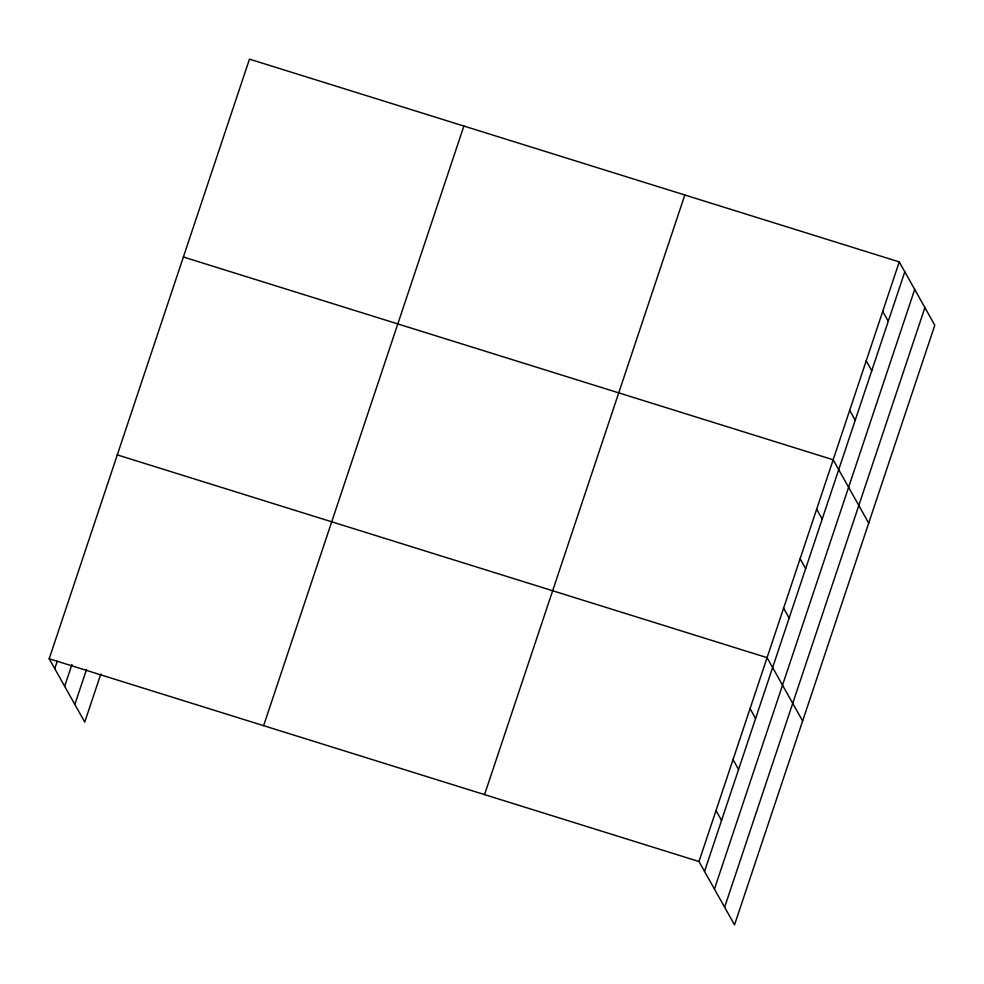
<?xml version="1.0" encoding="UTF-8"?>
<svg xmlns="http://www.w3.org/2000/svg" width="984" height="984" viewBox="0 0 984 984"><rect width="100%" height="100%" fill="white"/><g stroke="black" fill="none" stroke-linecap="round" stroke-linejoin="round"><path stroke-width="1.48" d="M49.2 658.763L249.469 59.138L899.253 261.904L934.8 325.237L734.531 924.862L698.984 861.529L49.2 658.763L84.747 722.096L100.799 674.04M54.747 668.653L57.183 661.371M64.649 686.291L71.943 664.446M74.846 704.458L86.518 669.514M263.626 725.675L463.894 126.05M484.558 794.617L684.827 194.992M698.984 861.529L899.253 261.904M704.532 871.418L904.8 271.793M714.433 889.056L914.702 289.431M724.63 907.223L924.899 307.598M183.381 257.008L833.165 459.774L868.712 523.119M117.293 454.891L767.077 657.656L802.624 720.989M882.734 311.362L888.281 321.251M866.215 360.833L871.762 370.722M849.684 410.303L855.244 420.193M816.646 509.245L822.194 519.134M800.127 558.715L805.675 568.604M783.596 608.186L789.143 618.075M750.054 708.615L755.601 718.505M733.031 759.586L738.578 769.476M716.008 810.558L721.555 820.447"/></g></svg>
